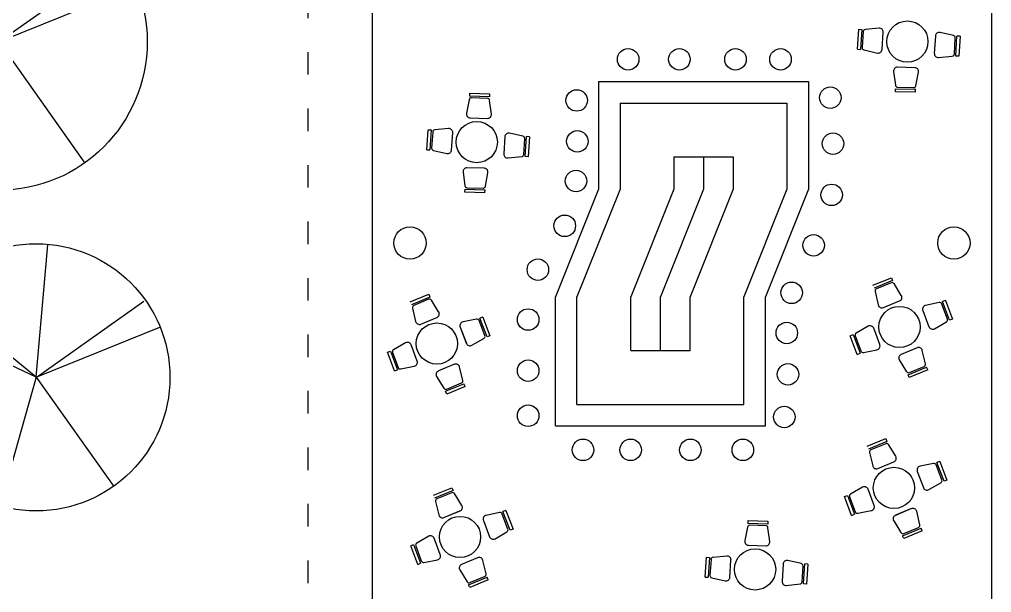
# Model space of a CAD drawing. Header units: millimetres. Extents: x 185 to 501, y 106 to 528.
# Drawn here: x 275.23 to 293.28, y 216.13 to 226.78 of the extents above; entities that cross this region are included whole.
import ezdxf

# ---------------------------------------------------------------- set-up
doc = ezdxf.new("R2010")
doc.units = ezdxf.units.MM
doc.linetypes.add('ACAD_ISO03W100', pattern=[30, 12, -18])
for name, color, linetype in [('arboles', 84, 'Continuous'), ('columnas', 170, 'Continuous'), ('MUEBLES', 33, 'Continuous'), ('texto', 7, 'Continuous')]:
    doc.layers.add(name, color=color, linetype=linetype)
doc.styles.add('ATTR', font='romans.shx', dxfattribs={"width": 0.8, "height": 0.7})

# ---------------------------------------------------------------- blocks, each defined once
blk = doc.blocks.new('CLUMP4')
for p, q in [((-0.225, -0.025), (-278.175, 1469.475)), ((0.075, -0.425), (-599.925, 1349.575)), ((3397.75, -293.475), (3147.6, 1029.075)), ((3398, -293.85), (2858.025, 921.15)), ((0.025, 0), (1371.625, 613.675)), ((-2101.125, -464.725), (-2295.7, 563.925)), ((-2100.925, -465), (-2520.925, 479.975)), ((0, 0), (-1432.075, 418.05)), ((3397.975, -293.45), (4632.4, 258.85)), ((0, 0), (-1155.525, -951.225)), ((0, 0), (-888.5, -1183.5)), ((0, 0), (1323.925, -682.25)), ((3397.95, -293.45), (2109.075, 82.8)), ((-2100.975, -464.7), (-3103.45, -172.075)), ((-2100.975, -464.7), (-1496.775, -194.375)), ((3397.95, -293.45), (2357.975, -1149.55)), ((3397.95, -293.45), (2598.3, -1358.625)), ((3397.95, -293.45), (4589.5, -907.5)), ((-2100.975, -464.7), (-2909.85, -1130.55)), ((-2100.975, -464.7), (-2722.925, -1293.175)), ((-2100.975, -464.7), (-1174.225, -942.275)), ((1594.05, -1142.15), (1455.05, -407.4)), ((1594.175, -1142.375), (1366.775, -630.7)), ((1594.15, -1142.15), (2183.925, -878.275)), ((1594.15, -1142.15), (1120.3, -1003.825)), ((1594.15, -1142.15), (1016.375, -1617.75)), ((1594.15, -1142.15), (1149.9, -1733.9)), ((1594.15, -1142.15), (2256.125, -1483.275))]:
    blk.add_line(p, q)
for centre, radius in [((0.075, -0.425), 1500), ((3398, -293.85), 1350)]:
    blk.add_circle(centre, radius)
for centre, radius, start, end in [((-2100.925, -465), 1050, 52.09105, 333.029), ((1594.175, -1142.375), 750, 50.00407, 101.3809), ((1594.175, -1142.375), 750, 187.2069, 359.9176)]:
    blk.add_arc(centre, radius, start, end)
at = {"style": 'ATTR', "width": 0.8, "flags": 9}
blk.add_attdef('ESTCODE', (0, 0), '', height=157.919, dxfattribs=at)
blk = doc.blocks.new('new block')
at = {"xscale": 0.000999999996565748, "yscale": 0.001000000000203727, "zscale": 0.001}
blk.add_blockref('CLUMP4', (-1.3239, 0.6822), dxfattribs=at)

msp = doc.modelspace()

# ---------------------------------------------------------------- linework, layer by layer
at = {"layer": 'columnas', "color": 32, "linetype": 'ACAD_ISO03W100', "ltscale": 0.035}
msp.add_line((280.578, 239.826), (280.578, 212.426), dxfattribs=at)
at = {"layer": 'columnas'}
for centre in [(282.478, 222.626), (292.578, 222.626)]:
    msp.add_circle(centre, 0.3, dxfattribs=at)
at = {"layer": 'MUEBLES'}
for p, q in [((290.788, 226.228, 0.018), (290.812, 226.599, 0.018)), ((290.812, 226.599, 0.018), (290.869, 226.595, 0.018)), ((290.869, 226.595, 0.018), (290.845, 226.224, 0.018)), ((291.188, 226.62, 0.018), (290.934, 226.596, 0.018)), ((290.895, 226.556, 0.018), (290.876, 226.26, 0.018)), ((291.245, 226.223, 0.018), (291.266, 226.544, 0.018)), ((291.245, 226.223, 0.018), (291.267, 226.544, 0.018)), ((292.234, 226.471, 0.018), (292.215, 226.15, 0.018)), ((292.235, 226.471, 0.018), (292.215, 226.15, 0.018)), ((292.571, 226.482, 0.018), (292.321, 226.537, 0.018)), ((292.587, 226.141, 0.018), (292.604, 226.437, 0.018)), ((292.613, 226.102, 0.018), (292.635, 226.473, 0.018)), ((292.692, 226.469, 0.018), (292.635, 226.473, 0.018)), ((292.692, 226.469, 0.018), (292.67, 226.098, 0.018)), ((290.788, 226.228, 0.018), (290.845, 226.224, 0.018)), ((290.909, 226.215, 0.018), (291.158, 226.158, 0.018)), ((292.294, 226.075, 0.018), (292.548, 226.101, 0.018)), ((292.67, 226.098, 0.018), (292.613, 226.102, 0.018)), ((291.853, 225.884, 0.018), (291.531, 225.894, 0.018)), ((291.853, 225.885, 0.018), (291.531, 225.894, 0.018)), ((291.458, 225.813, 0.018), (291.492, 225.559, 0.018)), ((291.873, 225.549, 0.018), (291.921, 225.8, 0.018)), ((285.978, 225.626), (289.878, 225.626)), ((285.978, 225.626), (285.978, 223.626)), ((289.878, 225.626), (289.878, 223.626)), ((291.493, 225.437, 0.018), (291.495, 225.495, 0.018)), ((291.495, 225.495, 0.018), (291.866, 225.484, 0.018)), ((291.533, 225.522, 0.018), (291.83, 225.514, 0.018)), ((291.865, 225.427, 0.018), (291.866, 225.484, 0.018)), ((283.585, 225.411, 0.018), (283.583, 225.354, 0.018)), ((283.954, 225.342, 0.018), (283.583, 225.354, 0.018)), ((283.585, 225.411, 0.018), (283.956, 225.399, 0.018)), ((283.916, 225.315, 0.018), (283.619, 225.325, 0.018)), ((283.956, 225.399, 0.018), (283.954, 225.342, 0.018)), ((291.865, 225.427, 0.018), (291.493, 225.437, 0.018)), ((283.576, 225.29, 0.018), (283.527, 225.039, 0.018)), ((283.989, 225.024, 0.018), (283.957, 225.278, 0.018)), ((286.378, 225.226), (289.478, 225.226)), ((286.378, 225.226), (286.378, 223.626)), ((287.378, 225.226), (288.478, 225.226)), ((289.478, 225.226), (289.478, 223.626)), ((283.595, 224.954, 0.018), (283.916, 224.943, 0.018)), ((283.595, 224.954, 0.018), (283.916, 224.943, 0.018)), ((282.792, 224.36, 0.018), (282.816, 224.731, 0.018)), ((282.816, 224.731, 0.018), (282.873, 224.727, 0.018)), ((282.873, 224.727, 0.018), (282.849, 224.356, 0.018)), ((282.899, 224.688, 0.018), (282.88, 224.391, 0.018)), ((283.193, 224.752, 0.018), (282.938, 224.728, 0.018)), ((283.25, 224.355, 0.018), (283.271, 224.676, 0.018)), ((283.25, 224.355, 0.018), (283.271, 224.676, 0.018)), ((284.239, 224.603, 0.018), (284.219, 224.282, 0.018)), ((284.239, 224.603, 0.018), (284.22, 224.282, 0.018)), ((284.575, 224.613, 0.018), (284.325, 224.669, 0.018)), ((284.618, 224.234, 0.018), (284.64, 224.604, 0.018)), ((284.697, 224.601, 0.018), (284.64, 224.604, 0.018)), ((284.697, 224.601, 0.018), (284.675, 224.23, 0.018)), ((284.591, 224.272, 0.018), (284.609, 224.569, 0.018)), ((282.792, 224.36, 0.018), (282.849, 224.356, 0.018)), ((282.913, 224.347, 0.018), (283.163, 224.29, 0.018)), ((284.298, 224.207, 0.018), (284.553, 224.232, 0.018)), ((284.675, 224.23, 0.018), (284.618, 224.234, 0.018)), ((287.378, 224.226), (287.378, 223.626)), ((287.378, 224.226), (288.478, 224.226)), ((287.928, 224.226), (287.928, 223.626)), ((288.478, 224.226), (288.478, 223.626)), ((283.463, 223.945, 0.018), (283.496, 223.691, 0.018)), ((283.857, 224.016, 0.018), (283.536, 224.026, 0.018)), ((283.857, 224.017, 0.018), (283.536, 224.026, 0.018)), ((283.878, 223.681, 0.018), (283.925, 223.932, 0.018)), ((283.498, 223.569, 0.018), (283.5, 223.626, 0.018)), ((283.869, 223.559, 0.018), (283.498, 223.569, 0.018)), ((283.5, 223.626, 0.018), (283.871, 223.616, 0.018)), ((283.538, 223.654, 0.018), (283.835, 223.646, 0.018)), ((283.869, 223.559, 0.018), (283.871, 223.616, 0.018)), ((285.978, 223.626), (285.178, 221.626)), ((286.378, 223.626), (285.578, 221.626)), ((287.378, 223.626), (286.578, 221.626)), ((287.928, 223.626), (287.128, 221.626)), ((288.478, 223.626), (287.678, 221.626)), ((289.478, 223.626), (288.678, 221.626)), ((289.878, 223.626), (289.078, 221.626)), ((291.073, 221.84, 0.018), (291.417, 221.981, 0.018)), ((291.439, 221.929, 0.018), (291.095, 221.787, 0.018)), ((291.415, 221.888, 0.018), (291.14, 221.775, 0.018)), ((291.417, 221.981, 0.018), (291.439, 221.929, 0.018)), ((291.602, 221.653, 0.018), (291.468, 221.871, 0.018)), ((291.115, 221.725, 0.018), (291.174, 221.476, 0.018)), ((282.482, 221.532, 0.018), (282.826, 221.674, 0.018)), ((282.847, 221.621, 0.018), (282.504, 221.48, 0.018)), ((282.824, 221.58, 0.018), (282.549, 221.467, 0.018)), ((282.826, 221.674, 0.018), (282.847, 221.621, 0.018)), ((283.01, 221.345, 0.018), (282.877, 221.563, 0.018)), ((285.178, 219.226), (285.178, 221.626)), ((285.578, 219.626), (285.578, 221.626)), ((286.578, 220.626), (286.578, 221.626)), ((287.128, 220.626), (287.128, 221.626)), ((287.678, 220.626), (287.678, 221.626)), ((288.678, 219.626), (288.678, 221.626)), ((289.078, 219.226), (289.078, 221.626)), ((291.27, 221.427, 0.018), (291.568, 221.549, 0.018)), ((291.27, 221.427, 0.018), (291.568, 221.549, 0.018)), ((292.304, 221.519, 0.018), (292.054, 221.467, 0.018)), ((292.42, 221.557, 0.018), (292.366, 221.537, 0.018)), ((292.499, 221.19, 0.018), (292.366, 221.537, 0.018)), ((292.42, 221.557, 0.018), (292.552, 221.21, 0.018)), ((282.524, 221.418, 0.018), (282.583, 221.169, 0.018)), ((292.001, 221.371, 0.018), (292.116, 221.071, 0.018)), ((292.002, 221.371, 0.018), (292.116, 221.071, 0.018)), ((292.459, 221.214, 0.018), (292.353, 221.492, 0.018)), ((282.679, 221.119, 0.018), (282.977, 221.241, 0.018)), ((282.679, 221.119, 0.018), (282.977, 221.241, 0.018)), ((283.713, 221.211, 0.018), (283.463, 221.159, 0.018)), ((283.868, 220.907, 0.018), (283.762, 221.184, 0.018)), ((283.829, 221.249, 0.018), (283.775, 221.229, 0.018)), ((283.908, 220.882, 0.018), (283.775, 221.229, 0.018)), ((283.829, 221.249, 0.018), (283.961, 220.902, 0.018)), ((292.218, 221.034, 0.018), (292.44, 221.162, 0.018)), ((292.552, 221.21, 0.018), (292.499, 221.19, 0.018)), ((283.41, 221.064, 0.018), (283.525, 220.763, 0.018)), ((283.411, 221.064, 0.018), (283.524, 220.763, 0.018)), ((290.987, 221.078, 0.018), (290.764, 220.951, 0.018)), ((291.202, 220.739, 0.018), (291.089, 221.041, 0.018)), ((291.201, 220.739, 0.018), (291.089, 221.041, 0.018)), ((283.627, 220.726, 0.018), (283.849, 220.854, 0.018)), ((283.961, 220.902, 0.018), (283.908, 220.882, 0.018)), ((290.652, 220.904, 0.018), (290.706, 220.924, 0.018)), ((290.782, 220.556, 0.018), (290.652, 220.904, 0.018)), ((290.706, 220.924, 0.018), (290.835, 220.576, 0.018)), ((290.745, 220.899, 0.018), (290.849, 220.621, 0.018)), ((282.061, 220.596, 0.018), (282.114, 220.616, 0.018)), ((282.114, 220.616, 0.018), (282.244, 220.268, 0.018)), ((282.396, 220.77, 0.018), (282.173, 220.644, 0.018)), ((282.61, 220.432, 0.018), (282.498, 220.733, 0.018)), ((282.61, 220.431, 0.018), (282.498, 220.733, 0.018)), ((286.578, 220.626), (287.678, 220.626)), ((290.898, 220.594, 0.018), (291.149, 220.644, 0.018)), ((291.894, 220.68, 0.018), (291.597, 220.556, 0.018)), ((291.894, 220.68, 0.018), (291.597, 220.556, 0.018)), ((292.051, 220.382, 0.018), (291.991, 220.631, 0.018)), ((282.191, 220.248, 0.018), (282.061, 220.596, 0.018)), ((282.154, 220.591, 0.018), (282.258, 220.313, 0.018)), ((290.782, 220.556, 0.018), (290.835, 220.576, 0.018)), ((291.564, 220.453, 0.018), (291.699, 220.235, 0.018)), ((282.191, 220.248, 0.018), (282.244, 220.268, 0.018)), ((282.307, 220.286, 0.018), (282.558, 220.336, 0.018)), ((283.303, 220.372, 0.018), (283.006, 220.249, 0.018)), ((283.303, 220.372, 0.018), (283.006, 220.248, 0.018)), ((283.46, 220.074, 0.018), (283.4, 220.323, 0.018)), ((291.728, 220.177, 0.018), (292.071, 220.32, 0.018)), ((292.093, 220.267, 0.018), (291.75, 220.125, 0.018)), ((291.751, 220.218, 0.018), (292.026, 220.332, 0.018)), ((292.093, 220.267, 0.018), (292.071, 220.32, 0.018)), ((282.973, 220.145, 0.018), (283.107, 219.927, 0.018)), ((291.75, 220.125, 0.018), (291.728, 220.177, 0.018)), ((283.137, 219.87, 0.018), (283.48, 220.012, 0.018)), ((283.502, 219.96, 0.018), (283.159, 219.817, 0.018)), ((283.16, 219.91, 0.018), (283.435, 220.025, 0.018)), ((283.502, 219.96, 0.018), (283.48, 220.012, 0.018)), ((283.159, 219.817, 0.018), (283.137, 219.87, 0.018)), ((285.578, 219.626), (288.678, 219.626)), ((285.178, 219.226), (289.078, 219.226)), ((290.97, 218.849, 0.018), (291.314, 218.991, 0.018)), ((291.314, 218.991, 0.018), (291.335, 218.938, 0.018)), ((291.335, 218.938, 0.018), (290.992, 218.796, 0.018)), ((291.312, 218.897, 0.018), (291.037, 218.784, 0.018)), ((291.498, 218.662, 0.018), (291.365, 218.88, 0.018)), ((291.012, 218.735, 0.018), (291.07, 218.486, 0.018)), ((291.167, 218.436, 0.018), (291.465, 218.558, 0.018)), ((291.167, 218.436, 0.018), (291.465, 218.558, 0.018)), ((292.201, 218.528, 0.018), (291.951, 218.476, 0.018)), ((292.355, 218.224, 0.018), (292.25, 218.501, 0.018)), ((292.317, 218.566, 0.018), (292.263, 218.546, 0.018)), ((292.395, 218.199, 0.018), (292.263, 218.546, 0.018)), ((292.317, 218.566, 0.018), (292.449, 218.219, 0.018)), ((291.898, 218.381, 0.018), (292.013, 218.08, 0.018)), ((291.899, 218.381, 0.018), (292.012, 218.08, 0.018)), ((282.912, 217.937, 0.018), (283.256, 218.078, 0.018)), ((283.256, 218.078, 0.018), (283.277, 218.026, 0.018)), ((290.884, 218.087, 0.018), (290.661, 217.961, 0.018)), ((292.115, 218.043, 0.018), (292.337, 218.171, 0.018)), ((292.449, 218.219, 0.018), (292.395, 218.199, 0.018)), ((283.277, 218.026, 0.018), (282.934, 217.884, 0.018)), ((283.254, 217.985, 0.018), (282.979, 217.872, 0.018)), ((283.44, 217.749, 0.018), (283.307, 217.968, 0.018)), ((290.549, 217.913, 0.018), (290.602, 217.933, 0.018)), ((290.679, 217.565, 0.018), (290.549, 217.913, 0.018)), ((290.602, 217.933, 0.018), (290.732, 217.585, 0.018)), ((290.642, 217.908, 0.018), (290.746, 217.63, 0.018)), ((291.098, 217.748, 0.018), (290.986, 218.05, 0.018)), ((291.098, 217.748, 0.018), (290.986, 218.05, 0.018)), ((282.954, 217.822, 0.018), (283.012, 217.573, 0.018)), ((283.109, 217.524, 0.018), (283.407, 217.646, 0.018)), ((283.109, 217.524, 0.018), (283.406, 217.646, 0.018)), ((284.143, 217.616, 0.018), (283.892, 217.564, 0.018)), ((284.297, 217.311, 0.018), (284.192, 217.589, 0.018)), ((284.259, 217.654, 0.018), (284.205, 217.634, 0.018)), ((284.337, 217.287, 0.018), (284.205, 217.634, 0.018)), ((284.259, 217.654, 0.018), (284.391, 217.307, 0.018)), ((290.679, 217.565, 0.018), (290.732, 217.585, 0.018)), ((290.795, 217.603, 0.018), (291.045, 217.653, 0.018)), ((291.791, 217.689, 0.018), (291.494, 217.566, 0.018)), ((291.791, 217.689, 0.018), (291.494, 217.565, 0.018)), ((291.948, 217.391, 0.018), (291.888, 217.64, 0.018)), ((283.84, 217.468, 0.018), (283.955, 217.168, 0.018)), ((283.84, 217.468, 0.018), (283.954, 217.168, 0.018)), ((288.753, 217.468, 0.018), (288.751, 217.411, 0.018)), ((289.122, 217.399, 0.018), (288.751, 217.411, 0.018)), ((288.753, 217.468, 0.018), (289.124, 217.456, 0.018)), ((289.084, 217.372, 0.018), (288.787, 217.381, 0.018)), ((289.124, 217.456, 0.018), (289.122, 217.399, 0.018)), ((291.461, 217.462, 0.018), (291.595, 217.244, 0.018)), ((282.826, 217.175, 0.018), (282.603, 217.048, 0.018)), ((284.057, 217.131, 0.018), (284.279, 217.259, 0.018)), ((284.391, 217.307, 0.018), (284.337, 217.287, 0.018)), ((288.744, 217.346, 0.018), (288.695, 217.095, 0.018)), ((289.158, 217.08, 0.018), (289.125, 217.334, 0.018)), ((291.625, 217.186, 0.018), (291.968, 217.329, 0.018)), ((291.647, 217.134, 0.018), (291.625, 217.186, 0.018)), ((291.99, 217.277, 0.018), (291.647, 217.134, 0.018)), ((291.648, 217.227, 0.018), (291.922, 217.341, 0.018)), ((291.99, 217.277, 0.018), (291.968, 217.329, 0.018)), ((282.491, 217.001, 0.018), (282.544, 217.021, 0.018)), ((282.621, 216.653, 0.018), (282.491, 217.001, 0.018)), ((282.544, 217.021, 0.018), (282.674, 216.673, 0.018)), ((282.584, 216.996, 0.018), (282.688, 216.718, 0.018)), ((283.04, 216.836, 0.018), (282.928, 217.138, 0.018)), ((283.04, 216.836, 0.018), (282.928, 217.138, 0.018)), ((288.763, 217.011, 0.018), (289.084, 216.999, 0.018)), ((288.763, 217.01, 0.018), (289.084, 217, 0.018)), ((282.621, 216.653, 0.018), (282.674, 216.673, 0.018)), ((282.737, 216.691, 0.018), (282.987, 216.741, 0.018)), ((283.733, 216.777, 0.018), (283.436, 216.653, 0.018)), ((283.733, 216.776, 0.018), (283.436, 216.653, 0.018)), ((283.89, 216.479, 0.018), (283.83, 216.728, 0.018)), ((287.96, 216.417, 0.018), (287.984, 216.787, 0.018)), ((287.984, 216.787, 0.018), (288.042, 216.783, 0.018)), ((288.042, 216.783, 0.018), (288.017, 216.413, 0.018)), ((288.068, 216.744, 0.018), (288.048, 216.448, 0.018)), ((288.361, 216.808, 0.018), (288.106, 216.784, 0.018)), ((288.418, 216.411, 0.018), (288.439, 216.732, 0.018)), ((288.418, 216.412, 0.018), (288.439, 216.732, 0.018)), ((289.407, 216.66, 0.018), (289.387, 216.339, 0.018)), ((289.407, 216.66, 0.018), (289.388, 216.339, 0.018)), ((289.743, 216.67, 0.018), (289.494, 216.725, 0.018)), ((289.786, 216.29, 0.018), (289.808, 216.661, 0.018)), ((289.865, 216.658, 0.018), (289.808, 216.661, 0.018)), ((289.865, 216.658, 0.018), (289.843, 216.287, 0.018)), ((283.403, 216.55, 0.018), (283.537, 216.332, 0.018)), ((289.759, 216.329, 0.018), (289.777, 216.626, 0.018)), ((283.567, 216.274, 0.018), (283.91, 216.417, 0.018)), ((283.589, 216.221, 0.018), (283.567, 216.274, 0.018)), ((283.932, 216.364, 0.018), (283.589, 216.221, 0.018)), ((283.59, 216.315, 0.018), (283.864, 216.429, 0.018)), ((283.932, 216.364, 0.018), (283.91, 216.417, 0.018)), ((287.96, 216.417, 0.018), (288.017, 216.413, 0.018)), ((288.081, 216.403, 0.018), (288.331, 216.347, 0.018)), ((289.466, 216.263, 0.018), (289.721, 216.289, 0.018)), ((289.843, 216.287, 0.018), (289.786, 216.29, 0.018))]:
    msp.add_line(p, q, dxfattribs=at)
for centre, radius in [((291.714, 226.37, 0.018), 0.383), ((286.529, 226.041), 0.2), ((287.481, 226.041), 0.2), ((288.522, 226.041), 0.2), ((289.359, 226.041), 0.2), ((290.284, 225.328), 0.2), ((285.574, 225.276), 0.2), ((283.718, 224.502, 0.018), 0.383), ((285.586, 224.515), 0.2), ((290.333, 224.473), 0.2), ((285.561, 223.78), 0.2), ((290.308, 223.521), 0.2), ((285.352, 222.946), 0.2), ((289.973, 222.584), 0.2), ((284.853, 222.131), 0.2), ((289.565, 221.701), 0.2), ((284.672, 221.204), 0.2), ((291.568, 221.066, 0.018), 0.383), ((289.475, 220.955), 0.2), ((282.977, 220.758, 0.018), 0.383), ((284.672, 220.253), 0.2), ((289.497, 220.185), 0.2), ((284.672, 219.416), 0.2), ((289.429, 219.393), 0.2), ((285.691, 218.782), 0.2), ((286.575, 218.782), 0.2), ((287.685, 218.782), 0.2), ((288.659, 218.782), 0.2), ((291.465, 218.075, 0.018), 0.383), ((283.407, 217.163, 0.018), 0.383), ((288.886, 216.559, 0.018), 0.383)]:
    msp.add_circle(centre, radius, dxfattribs=at)
for centre, radius, start, end in [((290.938, 226.553, 0.018), 0.0429, 95.3644, 176.2542), ((291.195, 226.549, 0.018), 0.0714, 356.2542, 95.3644), ((292.306, 226.467, 0.018), 0.0714, 77.5053, 176.6155), ((292.562, 226.44, 0.018), 0.0429, 356.6155, 77.5053), ((290.918, 226.257, 0.018), 0.0429, 176.2542, 257.1439), ((291.174, 226.228, 0.018), 0.0714, 257.1439, 356.2542), ((292.287, 226.146, 0.018), 0.0714, 176.6155, 275.7258), ((292.544, 226.143, 0.018), 0.0429, 275.7258, 356.6155), ((291.529, 225.822, 0.018), 0.0714, 88.4102, 187.5204), ((291.851, 225.813, 0.018), 0.0714, 349.3, 88.4102), ((291.534, 225.565, 0.018), 0.0429, 187.5204, 268.4102), ((291.831, 225.557, 0.018), 0.0429, 268.4102, 349.3), ((283.618, 225.282, 0.018), 0.0429, 88.1446, 169.0344), ((283.915, 225.272, 0.018), 0.0429, 7.2548, 88.1446), ((283.597, 225.025, 0.018), 0.0714, 169.0344, 268.1446), ((283.918, 225.015, 0.018), 0.0714, 268.1446, 7.2548), ((282.942, 224.685, 0.018), 0.0429, 95.3644, 176.2542), ((283.2, 224.681, 0.018), 0.0714, 356.2542, 95.3644), ((284.31, 224.599, 0.018), 0.0714, 77.5053, 176.6155), ((284.566, 224.571, 0.018), 0.0429, 356.6155, 77.5053), ((282.923, 224.389, 0.018), 0.0429, 176.2542, 257.1439), ((283.179, 224.36, 0.018), 0.0714, 257.1439, 356.2542), ((284.291, 224.278, 0.018), 0.0714, 176.6155, 275.7258), ((284.548, 224.275, 0.018), 0.0429, 275.7258, 356.6155), ((283.534, 223.954, 0.018), 0.0714, 88.4102, 187.5204), ((283.855, 223.945, 0.018), 0.0714, 349.3, 88.4102), ((283.539, 223.697, 0.018), 0.0429, 187.5204, 268.4102), ((283.836, 223.689, 0.018), 0.0429, 268.4102, 349.3), ((291.431, 221.848, 0.018), 0.0429, 31.4758, 112.3656), ((291.157, 221.735, 0.018), 0.0429, 112.3656, 193.2553), ((282.84, 221.541, 0.018), 0.0429, 31.4758, 112.3656), ((291.541, 221.615, 0.018), 0.0714, 292.3656, 31.4758), ((292.313, 221.477, 0.018), 0.0429, 20.8365, 101.7263), ((282.566, 221.428, 0.018), 0.0429, 112.3656, 193.2553), ((282.95, 221.307, 0.018), 0.0714, 292.3656, 31.4758), ((291.243, 221.493, 0.018), 0.0714, 193.2553, 292.3656), ((292.068, 221.397, 0.018), 0.0714, 101.7263, 200.8365), ((282.652, 221.185, 0.018), 0.0714, 193.2553, 292.3656), ((283.477, 221.089, 0.018), 0.0714, 101.7263, 200.8365), ((283.722, 221.169, 0.018), 0.0429, 20.8365, 101.7263), ((292.419, 221.199, 0.018), 0.0429, 299.9467, 20.8365), ((291.022, 221.016, 0.018), 0.0714, 20.4751, 119.5854), ((292.183, 221.096, 0.018), 0.0714, 200.8365, 299.9467), ((283.828, 220.891, 0.018), 0.0429, 299.9467, 20.8365), ((290.785, 220.914, 0.018), 0.0429, 119.5854, 200.4751), ((282.194, 220.606, 0.018), 0.0429, 119.5854, 200.4751), ((282.431, 220.708, 0.018), 0.0714, 20.4751, 119.5854), ((283.592, 220.788, 0.018), 0.0714, 200.8365, 299.9467), ((290.889, 220.636, 0.018), 0.0429, 200.4751, 281.3649), ((291.135, 220.714, 0.018), 0.0714, 281.3649, 20.4751), ((291.922, 220.614, 0.018), 0.0714, 13.5209, 112.6312), ((282.544, 220.407, 0.018), 0.0714, 281.3649, 20.4751), ((291.625, 220.49, 0.018), 0.0714, 112.6312, 211.7414), ((282.298, 220.328, 0.018), 0.0429, 200.4751, 281.3649), ((283.034, 220.182, 0.018), 0.0714, 112.6312, 211.7414), ((283.33, 220.306, 0.018), 0.0714, 13.5209, 112.6312), ((292.009, 220.372, 0.018), 0.0429, 292.6312, 13.5209), ((283.418, 220.064, 0.018), 0.0429, 292.6312, 13.5209), ((291.735, 220.258, 0.018), 0.0429, 211.7414, 292.6312), ((283.144, 219.95, 0.018), 0.0429, 211.7414, 292.6312), ((291.328, 218.858, 0.018), 0.0429, 31.4758, 112.3656), ((291.053, 218.745, 0.018), 0.0429, 112.3656, 193.2553), ((291.437, 218.624, 0.018), 0.0714, 292.3656, 31.4758), ((291.14, 218.502, 0.018), 0.0714, 193.2553, 292.3656), ((291.965, 218.406, 0.018), 0.0714, 101.7263, 200.8365), ((292.21, 218.486, 0.018), 0.0429, 20.8365, 101.7263), ((290.919, 218.025, 0.018), 0.0714, 20.4751, 119.5854), ((292.079, 218.105, 0.018), 0.0714, 200.8365, 299.9467), ((292.315, 218.208, 0.018), 0.0429, 299.9467, 20.8365), ((283.27, 217.945, 0.018), 0.0429, 31.4758, 112.3656), ((290.682, 217.923, 0.018), 0.0429, 119.5854, 200.4751), ((282.995, 217.832, 0.018), 0.0429, 112.3656, 193.2553), ((283.379, 217.712, 0.018), 0.0714, 292.3656, 31.4758), ((291.031, 217.723, 0.018), 0.0714, 281.3649, 20.4751), ((283.082, 217.59, 0.018), 0.0714, 193.2553, 292.3656), ((283.907, 217.494, 0.018), 0.0714, 101.7263, 200.8365), ((284.152, 217.574, 0.018), 0.0429, 20.8365, 101.7263), ((290.786, 217.645, 0.018), 0.0429, 200.4751, 281.3649), ((291.521, 217.499, 0.018), 0.0714, 112.6312, 211.7414), ((291.818, 217.623, 0.018), 0.0714, 13.5209, 112.6312), ((288.786, 217.338, 0.018), 0.0429, 88.1446, 169.0344), ((289.083, 217.329, 0.018), 0.0429, 7.2548, 88.1446), ((291.906, 217.381, 0.018), 0.0429, 292.6312, 13.5209), ((282.861, 217.113, 0.018), 0.0714, 20.4751, 119.5854), ((284.257, 217.296, 0.018), 0.0429, 299.9467, 20.8365), ((291.632, 217.267, 0.018), 0.0429, 211.7414, 292.6312), ((282.624, 217.011, 0.018), 0.0429, 119.5854, 200.4751), ((284.021, 217.193, 0.018), 0.0714, 200.8365, 299.9467), ((288.765, 217.082, 0.018), 0.0714, 169.0344, 268.1446), ((289.087, 217.071, 0.018), 0.0714, 268.1446, 7.2548), ((282.973, 216.811, 0.018), 0.0714, 281.3649, 20.4751), ((282.728, 216.733, 0.018), 0.0429, 200.4751, 281.3649), ((283.463, 216.587, 0.018), 0.0714, 112.6312, 211.7414), ((283.76, 216.711, 0.018), 0.0714, 13.5209, 112.6312), ((288.11, 216.742, 0.018), 0.0429, 95.3644, 176.2542), ((288.368, 216.737, 0.018), 0.0714, 356.2542, 95.3644), ((289.478, 216.656, 0.018), 0.0714, 77.5053, 176.6155), ((289.734, 216.628, 0.018), 0.0429, 356.6155, 77.5053), ((283.848, 216.469, 0.018), 0.0429, 292.6312, 13.5209), ((283.574, 216.354, 0.018), 0.0429, 211.7414, 292.6312), ((288.091, 216.445, 0.018), 0.0429, 176.2542, 257.1439), ((288.347, 216.416, 0.018), 0.0714, 257.1439, 356.2542), ((289.459, 216.334, 0.018), 0.0714, 176.6155, 275.7258), ((289.717, 216.332, 0.018), 0.0429, 275.7258, 356.6155)]:
    msp.add_arc(centre, radius, start, end, dxfattribs=at)
at = {"layer": 'texto'}
for p, q in [((281.778, 238.626), (281.778, 213.626)), ((293.278, 238.626), (293.278, 213.626))]:
    msp.add_line(p, q, dxfattribs=at)

# ---------------------------------------------------------------- block references
at = {"layer": 'arboles', "linetype": 'Continuous', "xscale": 1.839656388716132, "yscale": 1.839656388716136, "zscale": 1.839656388716136, "rotation": 281.3221332206471}
msp.add_blockref('new block', (274.087, 223.731), dxfattribs=at)

doc.saveas('drawing.dxf')
